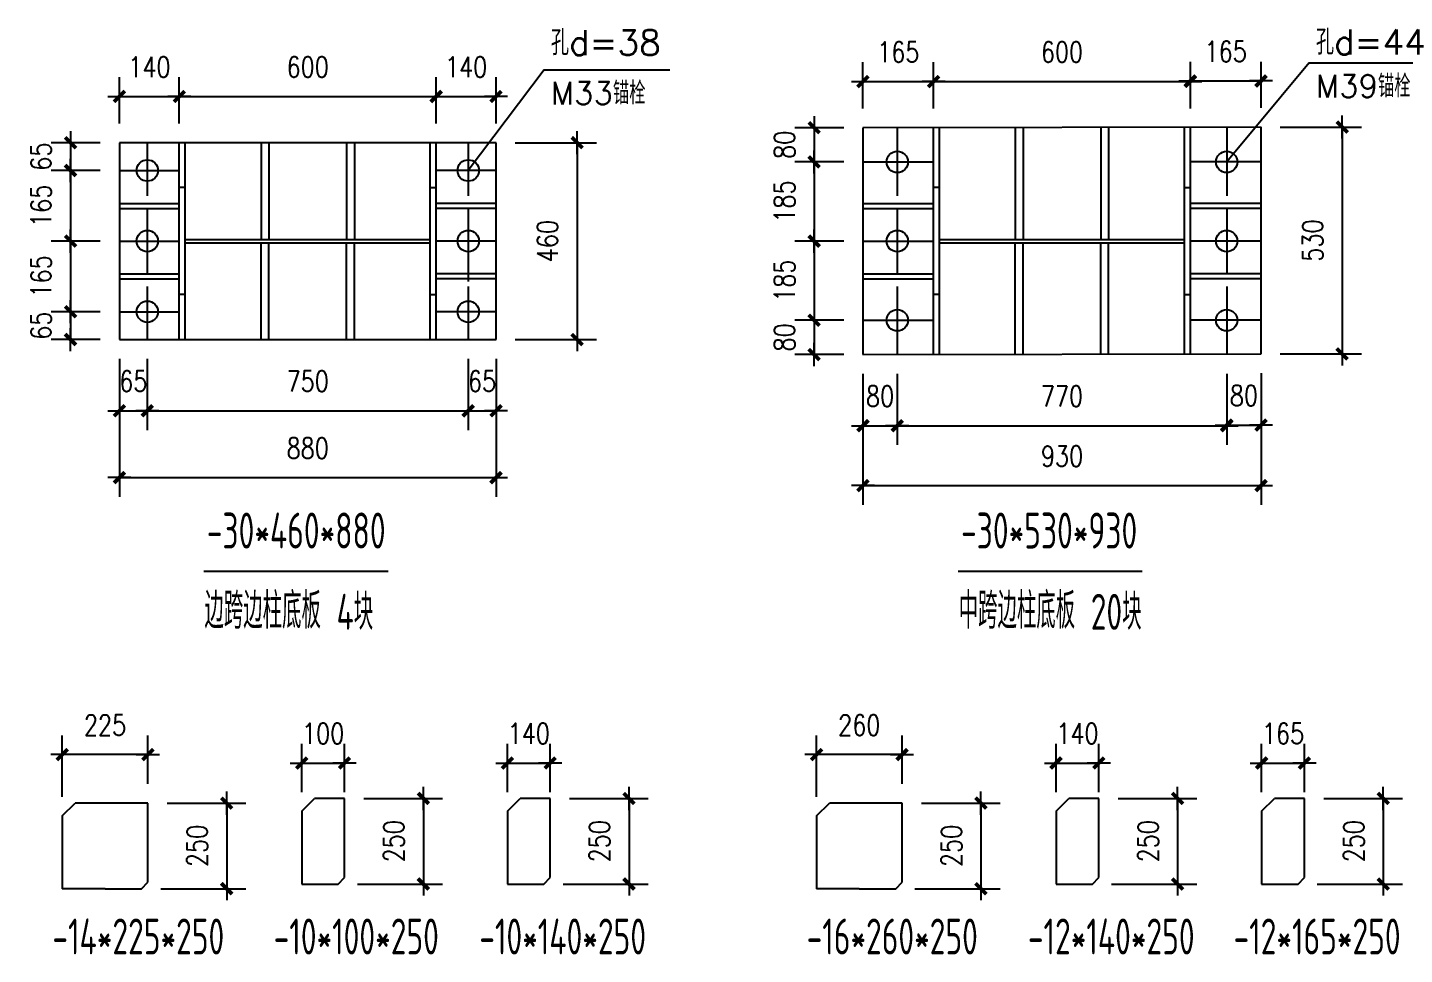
# Model space of a CAD drawing. Header units: millimetres. Extents: x 2451220 to 4527627, y -5186613 to -1639140.
# Drawn here: x 2458245 to 2464680, y -1685519 to -1681187 of the extents above; entities that cross this region are included whole.
import ezdxf

# ---------------------------------------------------------------- set-up
doc = ezdxf.new("R2010")
doc.units = ezdxf.units.MM
doc.header["$LTSCALE"] = 1000
doc.header["$PDMODE"] = 34
doc.linetypes.add('CENTER', pattern=[50.8, 31.75, -6.35, 6.35, -6.35])
doc.layers.add('轴线层', color=1, linetype='CENTER', lineweight=15)
doc.layers.add('钢架', color=7, linetype='Continuous', lineweight=25)
doc.styles.add('DIM_FONT', font='simplex.shx', dxfattribs={"width": 0.8, "bigfont": 'hztxt.shx'})
doc.styles.add('hz', font='gbenor.shx', dxfattribs={"width": 0.75, "height": 100, "bigfont": 'gbcbig.shx'})
doc.styles.get("Standard").update_dxf_attribs({"font": 'txt', "bigfont": 'gbcbig.shx'})
doc.dimstyles.new('WGH(2)', dxfattribs={"dimscale": 1.2, "dimtxt": 100, "dimasz": 0.5, "dimexe": 75, "dimexo": 75, "dimgap": 75, "dimtad": 1, "dimdec": 0, "dimlfac": 0.5, "dimzin": 0, "dimdsep": 46, "dimtxsty": 'DIM_FONT', "dimblk1": '_DIMX', "dimblk2": '_DIMX', "dimsah": 1, "dimcen": 0.09, "dimclrd": 3, "dimclre": 3, "dimclrt": 7, "dimadec": 0, "dimazin": 0, "dimtfac": 1, "dimtdec": 0, "dimtix": 1, "dimtmove": 2, "dimatfit": 3, "dimldrblk": '_DIMX', "dimfxl": 1, "dimtolj": 1, "dimtzin": 0, "dimarcsym": 0})

# ---------------------------------------------------------------- blocks, each defined once
blk = doc.blocks.new('_DIMX')
blk.add_line((-150, 0), (150, 0))
at = {"const_width": 50}
blk.add_lwpolyline([(-70, -70), (70, 70)], dxfattribs=at)
blk = doc.blocks.new('*D1688')
at = {"color": 3, "lineweight": -2}
for p, q in [((2458674, -1682735.3), (2458674, -1683068)), ((2458804, -1682735.3), (2458804, -1683068)), ((2458673.7, -1682978), (2458673.3, -1682978)), ((2458674, -1682978), (2458804, -1682978)), ((2458804.4, -1682978), (2458804.7, -1682978))]:
    blk.add_line(p, q, dxfattribs=at)
at = {"layer": 'Defpoints', "color": 0}
for p in [(2458674, -1682645.3), (2458804, -1682645.3), (2458804, -1682978)]:
    blk.add_point(p, dxfattribs=at)
at = {"color": 3, "lineweight": -2, "xscale": 0.36, "yscale": 0.36, "zscale": 0.36}
blk.add_blockref('_DIMX', (2458674, -1682978), dxfattribs=at)
at = {"color": 3, "lineweight": -2, "xscale": 0.36, "yscale": 0.36, "zscale": 0.36, "rotation": 180}
blk.add_blockref('_DIMX', (2458804, -1682978), dxfattribs=at)
at = {"color": 7, "insert": (2458739, -1682840), "char_height": 96, "attachment_point": 5, "style": 'DIM_FONT'}
blk.add_mtext('\\A1;65', dxfattribs=at)
blk = doc.blocks.new('*D1689')
at = {"color": 3, "lineweight": -2}
for p, q in [((2458804, -1682735.3), (2458804, -1683068)), ((2460304, -1682735.3), (2460304, -1683068)), ((2458804.4, -1682978), (2460303.7, -1682978))]:
    blk.add_line(p, q, dxfattribs=at)
at = {"layer": 'Defpoints', "color": 0}
for p in [(2458804, -1682645.3), (2460304, -1682645.3), (2460304, -1682978)]:
    blk.add_point(p, dxfattribs=at)
at = {"color": 3, "lineweight": -2, "xscale": 0.36, "yscale": 0.36, "zscale": 0.36, "rotation": 180}
blk.add_blockref('_DIMX', (2458804, -1682978), dxfattribs=at)
at = {"color": 3, "lineweight": -2, "xscale": 0.36, "yscale": 0.36, "zscale": 0.36}
blk.add_blockref('_DIMX', (2460304, -1682978), dxfattribs=at)
at = {"color": 7, "insert": (2459554, -1682840), "char_height": 96, "attachment_point": 5, "style": 'DIM_FONT'}
blk.add_mtext('\\A1;750', dxfattribs=at)
blk = doc.blocks.new('*D1690')
at = {"color": 3, "lineweight": -2}
for p, q in [((2460304, -1682735.3), (2460304, -1683068)), ((2460434, -1682735.3), (2460434, -1683068)), ((2460303.7, -1682978), (2460303.3, -1682978)), ((2460304, -1682978), (2460434, -1682978)), ((2460434.4, -1682978), (2460434.7, -1682978))]:
    blk.add_line(p, q, dxfattribs=at)
at = {"layer": 'Defpoints', "color": 0}
for p in [(2460304, -1682645.3), (2460434, -1682645.3), (2460434, -1682978)]:
    blk.add_point(p, dxfattribs=at)
at = {"color": 3, "lineweight": -2, "xscale": 0.36, "yscale": 0.36, "zscale": 0.36}
blk.add_blockref('_DIMX', (2460304, -1682978), dxfattribs=at)
at = {"color": 3, "lineweight": -2, "xscale": 0.36, "yscale": 0.36, "zscale": 0.36, "rotation": 180}
blk.add_blockref('_DIMX', (2460434, -1682978), dxfattribs=at)
at = {"color": 7, "insert": (2460369, -1682840), "char_height": 96, "attachment_point": 5, "style": 'DIM_FONT'}
blk.add_mtext('\\A1;65', dxfattribs=at)
blk = doc.blocks.new('*D1691')
at = {"color": 3, "lineweight": -2}
for p, q in [((2458584, -1681725.3), (2458355.6, -1681725.3)), ((2458445.6, -1681724.9), (2458445.6, -1681724.5)), ((2458445.6, -1681725.3), (2458445.6, -1681855.3)), ((2458584, -1681855.3), (2458355.6, -1681855.3)), ((2458445.6, -1681855.6), (2458445.6, -1681856))]:
    blk.add_line(p, q, dxfattribs=at)
at = {"layer": 'Defpoints', "color": 0}
for p in [(2458674, -1681725.3), (2458445.6, -1681855.3), (2458674, -1681855.3)]:
    blk.add_point(p, dxfattribs=at)
at = {"color": 3, "lineweight": -2, "xscale": 0.36, "yscale": 0.36, "zscale": 0.36}
for p, rotation in [((2458445.6, -1681725.3), 270), ((2458445.6, -1681855.3), 90)]:
    blk.add_blockref('_DIMX', p, dxfattribs=dict(at, rotation=rotation))
at = {"color": 7, "insert": (2458307.6, -1681790.3), "char_height": 96, "attachment_point": 5, "rotation": 90, "style": 'DIM_FONT'}
blk.add_mtext('\\A1;65', dxfattribs=at)
blk = doc.blocks.new('*D1692')
at = {"color": 3, "lineweight": -2}
for p, q in [((2458584, -1681855.3), (2458355.6, -1681855.3)), ((2458445.6, -1681854.9), (2458445.6, -1681854.5)), ((2458445.6, -1681855.3), (2458445.6, -1682185.3)), ((2458584, -1682185.3), (2458355.6, -1682185.3)), ((2458445.6, -1682185.6), (2458445.6, -1682186))]:
    blk.add_line(p, q, dxfattribs=at)
at = {"layer": 'Defpoints', "color": 0}
for p in [(2458674, -1681855.3), (2458445.6, -1682185.3), (2458674, -1682185.3)]:
    blk.add_point(p, dxfattribs=at)
at = {"color": 3, "lineweight": -2, "xscale": 0.36, "yscale": 0.36, "zscale": 0.36}
for p, rotation in [((2458445.6, -1681855.3), 270), ((2458445.6, -1682185.3), 90)]:
    blk.add_blockref('_DIMX', p, dxfattribs=dict(at, rotation=rotation))
at = {"color": 7, "insert": (2458307.6, -1682020.3), "char_height": 96, "attachment_point": 5, "rotation": 90, "style": 'DIM_FONT'}
blk.add_mtext('\\A1;165', dxfattribs=at)
blk = doc.blocks.new('*D1693')
at = {"color": 3, "lineweight": -2}
for p, q in [((2458584, -1682185.3), (2458355.6, -1682185.3)), ((2458445.6, -1682184.9), (2458445.6, -1682184.5)), ((2458445.6, -1682185.3), (2458445.6, -1682515.3)), ((2458584, -1682515.3), (2458355.6, -1682515.3)), ((2458445.6, -1682515.6), (2458445.6, -1682516))]:
    blk.add_line(p, q, dxfattribs=at)
at = {"layer": 'Defpoints', "color": 0}
for p in [(2458674, -1682185.3), (2458445.6, -1682515.3), (2458674, -1682515.3)]:
    blk.add_point(p, dxfattribs=at)
at = {"color": 3, "lineweight": -2, "xscale": 0.36, "yscale": 0.36, "zscale": 0.36}
for p, rotation in [((2458445.6, -1682185.3), 270), ((2458445.6, -1682515.3), 90)]:
    blk.add_blockref('_DIMX', p, dxfattribs=dict(at, rotation=rotation))
at = {"color": 7, "insert": (2458307.6, -1682350.3), "char_height": 96, "attachment_point": 5, "rotation": 90, "style": 'DIM_FONT'}
blk.add_mtext('\\A1;165', dxfattribs=at)
blk = doc.blocks.new('*D1694')
at = {"color": 3, "lineweight": -2}
for p, q in [((2458584, -1682515.3), (2458355.6, -1682515.3)), ((2458445.6, -1682514.9), (2458445.6, -1682514.5)), ((2458445.6, -1682515.3), (2458445.6, -1682645.3)), ((2458584, -1682645.3), (2458355.6, -1682645.3)), ((2458445.6, -1682645.6), (2458445.6, -1682646))]:
    blk.add_line(p, q, dxfattribs=at)
at = {"layer": 'Defpoints', "color": 0}
for p in [(2458674, -1682515.3), (2458445.6, -1682645.3), (2458674, -1682645.3)]:
    blk.add_point(p, dxfattribs=at)
at = {"color": 3, "lineweight": -2, "xscale": 0.36, "yscale": 0.36, "zscale": 0.36}
for p, rotation in [((2458445.6, -1682515.3), 270), ((2458445.6, -1682645.3), 90)]:
    blk.add_blockref('_DIMX', p, dxfattribs=dict(at, rotation=rotation))
at = {"color": 7, "insert": (2458307.6, -1682580.3), "char_height": 96, "attachment_point": 5, "rotation": 90, "style": 'DIM_FONT'}
blk.add_mtext('\\A1;65', dxfattribs=at)
blk = doc.blocks.new('*D1695')
at = {"color": 3, "lineweight": -2}
for p, q in [((2458674, -1681635.3), (2458674, -1681419.6)), ((2458954, -1681635.3), (2458954, -1681419.6)), ((2458673.7, -1681509.6), (2458673.3, -1681509.6)), ((2458674, -1681509.6), (2458954, -1681509.6)), ((2458954.4, -1681509.6), (2458954.7, -1681509.6))]:
    blk.add_line(p, q, dxfattribs=at)
at = {"layer": 'Defpoints', "color": 0}
for p in [(2458954, -1681509.6), (2458674, -1681725.3), (2458954, -1681725.3)]:
    blk.add_point(p, dxfattribs=at)
at = {"color": 3, "lineweight": -2, "xscale": 0.36, "yscale": 0.36, "zscale": 0.36}
blk.add_blockref('_DIMX', (2458674, -1681509.6), dxfattribs=at)
at = {"color": 3, "lineweight": -2, "xscale": 0.36, "yscale": 0.36, "zscale": 0.36, "rotation": 180}
blk.add_blockref('_DIMX', (2458954, -1681509.6), dxfattribs=at)
at = {"color": 7, "insert": (2458814, -1681371.6), "char_height": 96, "attachment_point": 5, "style": 'DIM_FONT'}
blk.add_mtext('\\A1;140', dxfattribs=at)
blk = doc.blocks.new('*D1696')
at = {"color": 3, "lineweight": -2}
for p, q in [((2458954, -1681635.3), (2458954, -1681419.6)), ((2460154, -1681635.3), (2460154, -1681419.6)), ((2458954.4, -1681509.6), (2460153.7, -1681509.6))]:
    blk.add_line(p, q, dxfattribs=at)
at = {"layer": 'Defpoints', "color": 0}
for p in [(2460154, -1681509.6), (2458954, -1681725.3), (2460154, -1681725.3)]:
    blk.add_point(p, dxfattribs=at)
at = {"color": 3, "lineweight": -2, "xscale": 0.36, "yscale": 0.36, "zscale": 0.36, "rotation": 180}
blk.add_blockref('_DIMX', (2458954, -1681509.6), dxfattribs=at)
at = {"color": 3, "lineweight": -2, "xscale": 0.36, "yscale": 0.36, "zscale": 0.36}
blk.add_blockref('_DIMX', (2460154, -1681509.6), dxfattribs=at)
at = {"color": 7, "insert": (2459554, -1681371.6), "char_height": 96, "attachment_point": 5, "style": 'DIM_FONT'}
blk.add_mtext('\\A1;600', dxfattribs=at)
blk = doc.blocks.new('*D1697')
at = {"color": 3, "lineweight": -2}
for p, q in [((2460154, -1681635.3), (2460154, -1681419.6)), ((2460434, -1681635.3), (2460434, -1681419.6)), ((2460153.7, -1681509.6), (2460153.3, -1681509.6)), ((2460154, -1681509.6), (2460434, -1681509.6)), ((2460434.4, -1681509.6), (2460434.7, -1681509.6))]:
    blk.add_line(p, q, dxfattribs=at)
at = {"layer": 'Defpoints', "color": 0}
for p in [(2460434, -1681509.6), (2460154, -1681725.3), (2460434, -1681725.3)]:
    blk.add_point(p, dxfattribs=at)
at = {"color": 3, "lineweight": -2, "xscale": 0.36, "yscale": 0.36, "zscale": 0.36}
blk.add_blockref('_DIMX', (2460154, -1681509.6), dxfattribs=at)
at = {"color": 3, "lineweight": -2, "xscale": 0.36, "yscale": 0.36, "zscale": 0.36, "rotation": 180}
blk.add_blockref('_DIMX', (2460434, -1681509.6), dxfattribs=at)
at = {"color": 7, "insert": (2460294, -1681371.6), "char_height": 96, "attachment_point": 5, "style": 'DIM_FONT'}
blk.add_mtext('\\A1;140', dxfattribs=at)
blk = doc.blocks.new('*D1698')
at = {"color": 3, "lineweight": -2}
for p, q in [((2460524, -1681725.3), (2460903, -1681725.3)), ((2460813, -1681725.6), (2460813, -1682644.9)), ((2460524, -1682645.3), (2460903, -1682645.3))]:
    blk.add_line(p, q, dxfattribs=at)
at = {"layer": 'Defpoints', "color": 0}
for p in [(2460434, -1681725.3), (2460434, -1682645.3), (2460813, -1682645.3)]:
    blk.add_point(p, dxfattribs=at)
at = {"color": 3, "lineweight": -2, "xscale": 0.36, "yscale": 0.36, "zscale": 0.36}
for p, rotation in [((2460813, -1681725.3), 90), ((2460813, -1682645.3), 270)]:
    blk.add_blockref('_DIMX', p, dxfattribs=dict(at, rotation=rotation))
at = {"color": 7, "insert": (2460675, -1682185.3), "char_height": 96, "attachment_point": 5, "rotation": 90, "style": 'DIM_FONT'}
blk.add_mtext('\\A1;460', dxfattribs=at)
blk = doc.blocks.new('*D1699')
at = {"color": 3, "lineweight": -2}
for p, q in [((2458674, -1682735.3), (2458674, -1683380.4)), ((2460434, -1682735.3), (2460434, -1683380.4)), ((2458674.4, -1683290.4), (2460433.7, -1683290.4))]:
    blk.add_line(p, q, dxfattribs=at)
at = {"layer": 'Defpoints', "color": 0}
for p in [(2458674, -1682645.3), (2460434, -1682645.3), (2460434, -1683290.4)]:
    blk.add_point(p, dxfattribs=at)
at = {"color": 3, "lineweight": -2, "xscale": 0.36, "yscale": 0.36, "zscale": 0.36, "rotation": 180}
blk.add_blockref('_DIMX', (2458674, -1683290.4), dxfattribs=at)
at = {"color": 3, "lineweight": -2, "xscale": 0.36, "yscale": 0.36, "zscale": 0.36}
blk.add_blockref('_DIMX', (2460434, -1683290.4), dxfattribs=at)
at = {"color": 7, "insert": (2459554, -1683152.4), "char_height": 96, "attachment_point": 5, "style": 'DIM_FONT'}
blk.add_mtext('\\A1;880', dxfattribs=at)
blk = doc.blocks.new('*D1700')
at = {"color": 3, "lineweight": -2}
for p, q in [((2458896.8, -1684811.5), (2459265.3, -1684811.5)), ((2459175.3, -1684811.9), (2459175.3, -1685211.2)), ((2458866.8, -1685211.5), (2459265.3, -1685211.5))]:
    blk.add_line(p, q, dxfattribs=at)
at = {"layer": 'Defpoints', "color": 0}
for p in [(2458806.8, -1684811.5), (2458776.8, -1685211.5), (2459175.3, -1685211.5)]:
    blk.add_point(p, dxfattribs=at)
at = {"color": 3, "lineweight": -2, "xscale": 0.36, "yscale": 0.36, "zscale": 0.36}
for p, rotation in [((2459175.3, -1684811.5), 90), ((2459175.3, -1685211.5), 270)]:
    blk.add_blockref('_DIMX', p, dxfattribs=dict(at, rotation=rotation))
at = {"color": 7, "insert": (2459037.3, -1685011.5), "char_height": 96, "attachment_point": 5, "rotation": 90, "style": 'DIM_FONT'}
blk.add_mtext('\\A1;250', dxfattribs=at)
blk = doc.blocks.new('*D1701')
at = {"color": 3, "lineweight": -2}
for p, q in [((2459816.1, -1684789.6), (2460184.6, -1684789.6)), ((2460094.6, -1684789.9), (2460094.6, -1685189.2)), ((2459786.1, -1685189.6), (2460184.6, -1685189.6))]:
    blk.add_line(p, q, dxfattribs=at)
at = {"layer": 'Defpoints', "color": 0}
for p in [(2459726.1, -1684789.6), (2459696.1, -1685189.6), (2460094.6, -1685189.6)]:
    blk.add_point(p, dxfattribs=at)
at = {"color": 3, "lineweight": -2, "xscale": 0.36, "yscale": 0.36, "zscale": 0.36}
for p, rotation in [((2460094.6, -1684789.6), 90), ((2460094.6, -1685189.6), 270)]:
    blk.add_blockref('_DIMX', p, dxfattribs=dict(at, rotation=rotation))
at = {"color": 7, "insert": (2459956.6, -1684989.6), "char_height": 96, "attachment_point": 5, "rotation": 90, "style": 'DIM_FONT'}
blk.add_mtext('\\A1;250', dxfattribs=at)
blk = doc.blocks.new('*D1702')
at = {"color": 3, "lineweight": -2}
for p, q in [((2459526.1, -1684759.6), (2459526.1, -1684534)), ((2459726.1, -1684759.6), (2459726.1, -1684534)), ((2459525.8, -1684624), (2459525.4, -1684624)), ((2459526.1, -1684624), (2459726.1, -1684624)), ((2459726.5, -1684624), (2459726.8, -1684624))]:
    blk.add_line(p, q, dxfattribs=at)
at = {"layer": 'Defpoints', "color": 0}
for p in [(2459726.1, -1684624), (2459526.1, -1684849.6), (2459726.1, -1684849.6)]:
    blk.add_point(p, dxfattribs=at)
at = {"color": 3, "lineweight": -2, "xscale": 0.36, "yscale": 0.36, "zscale": 0.36}
blk.add_blockref('_DIMX', (2459526.1, -1684624), dxfattribs=at)
at = {"color": 3, "lineweight": -2, "xscale": 0.36, "yscale": 0.36, "zscale": 0.36, "rotation": 180}
blk.add_blockref('_DIMX', (2459726.1, -1684624), dxfattribs=at)
at = {"color": 7, "insert": (2459626.1, -1684486), "char_height": 96, "attachment_point": 5, "style": 'DIM_FONT'}
blk.add_mtext('\\A1;100', dxfattribs=at)
blk = doc.blocks.new('*D1703')
at = {"color": 3, "lineweight": -2}
for p, q in [((2458406.8, -1684781.5), (2458406.8, -1684494.7)), ((2458806.8, -1684721.5), (2458806.8, -1684494.7)), ((2458806.5, -1684584.7), (2458407.2, -1684584.7))]:
    blk.add_line(p, q, dxfattribs=at)
at = {"layer": 'Defpoints', "color": 0}
for p in [(2458406.8, -1684584.7), (2458806.8, -1684811.5), (2458406.8, -1684871.5)]:
    blk.add_point(p, dxfattribs=at)
at = {"color": 3, "lineweight": -2, "xscale": 0.36, "yscale": 0.36, "zscale": 0.36, "rotation": 180}
blk.add_blockref('_DIMX', (2458406.8, -1684584.7), dxfattribs=at)
at = {"color": 3, "lineweight": -2, "xscale": 0.36, "yscale": 0.36, "zscale": 0.36}
blk.add_blockref('_DIMX', (2458806.8, -1684584.7), dxfattribs=at)
at = {"color": 7, "insert": (2458606.8, -1684446.7), "char_height": 96, "attachment_point": 5, "style": 'DIM_FONT'}
blk.add_mtext('\\A1;225', dxfattribs=at)
blk = doc.blocks.new('*D1704')
at = {"color": 3, "lineweight": -2}
for p, q in [((2460777.2, -1684789.6), (2461145.7, -1684789.6)), ((2461055.7, -1684789.9), (2461055.7, -1685189.2)), ((2460747.2, -1685189.6), (2461145.7, -1685189.6))]:
    blk.add_line(p, q, dxfattribs=at)
at = {"layer": 'Defpoints', "color": 0}
for p in [(2460687.2, -1684789.6), (2460657.2, -1685189.6), (2461055.7, -1685189.6)]:
    blk.add_point(p, dxfattribs=at)
at = {"color": 3, "lineweight": -2, "xscale": 0.36, "yscale": 0.36, "zscale": 0.36}
for p, rotation in [((2461055.7, -1684789.6), 90), ((2461055.7, -1685189.6), 270)]:
    blk.add_blockref('_DIMX', p, dxfattribs=dict(at, rotation=rotation))
at = {"color": 7, "insert": (2460917.7, -1684989.6), "char_height": 96, "attachment_point": 5, "rotation": 90, "style": 'DIM_FONT'}
blk.add_mtext('\\A1;250', dxfattribs=at)
blk = doc.blocks.new('*D1705')
at = {"color": 3, "lineweight": -2}
for p, q in [((2460487.2, -1684759.6), (2460487.2, -1684534)), ((2460687.2, -1684759.6), (2460687.2, -1684534)), ((2460486.8, -1684624), (2460486.5, -1684624)), ((2460487.2, -1684624), (2460687.2, -1684624)), ((2460687.6, -1684624), (2460687.9, -1684624))]:
    blk.add_line(p, q, dxfattribs=at)
at = {"layer": 'Defpoints', "color": 0}
for p in [(2460687.2, -1684624), (2460487.2, -1684849.6), (2460687.2, -1684849.6)]:
    blk.add_point(p, dxfattribs=at)
at = {"color": 3, "lineweight": -2, "xscale": 0.36, "yscale": 0.36, "zscale": 0.36}
blk.add_blockref('_DIMX', (2460487.2, -1684624), dxfattribs=at)
at = {"color": 3, "lineweight": -2, "xscale": 0.36, "yscale": 0.36, "zscale": 0.36, "rotation": 180}
blk.add_blockref('_DIMX', (2460687.2, -1684624), dxfattribs=at)
at = {"color": 7, "insert": (2460587.2, -1684486), "char_height": 96, "attachment_point": 5, "style": 'DIM_FONT'}
blk.add_mtext('\\A1;140', dxfattribs=at)
blk = doc.blocks.new('*D1706')
at = {"color": 3, "lineweight": -2}
for p, q in [((2462149, -1682805.3), (2462149, -1683138)), ((2462309, -1682805.3), (2462309, -1683138)), ((2462148.6, -1683048), (2462148.3, -1683048)), ((2462149, -1683048), (2462309, -1683048)), ((2462309.3, -1683048), (2462309.7, -1683048))]:
    blk.add_line(p, q, dxfattribs=at)
at = {"layer": 'Defpoints', "color": 0}
for p in [(2462149, -1682715.3), (2462309, -1682715.3), (2462309, -1683048)]:
    blk.add_point(p, dxfattribs=at)
at = {"color": 3, "lineweight": -2, "xscale": 0.36, "yscale": 0.36, "zscale": 0.36}
blk.add_blockref('_DIMX', (2462149, -1683048), dxfattribs=at)
at = {"color": 3, "lineweight": -2, "xscale": 0.36, "yscale": 0.36, "zscale": 0.36, "rotation": 180}
blk.add_blockref('_DIMX', (2462309, -1683048), dxfattribs=at)
at = {"color": 7, "insert": (2462229, -1682910), "char_height": 96, "attachment_point": 5, "style": 'DIM_FONT'}
blk.add_mtext('\\A1;80', dxfattribs=at)
blk = doc.blocks.new('*D368')
at = {"color": 3, "lineweight": -2}
for p, q in [((2462309, -1682805.3), (2462309, -1683138)), ((2463849, -1682805.3), (2463849, -1683138)), ((2462309.3, -1683048), (2463848.6, -1683048))]:
    blk.add_line(p, q, dxfattribs=at)
at = {"layer": 'Defpoints', "color": 0}
for p in [(2462309, -1682715.3), (2463849, -1682715.3), (2463849, -1683048)]:
    blk.add_point(p, dxfattribs=at)
at = {"color": 3, "lineweight": -2, "xscale": 0.36, "yscale": 0.36, "zscale": 0.36, "rotation": 180}
blk.add_blockref('_DIMX', (2462309, -1683048), dxfattribs=at)
at = {"color": 3, "lineweight": -2, "xscale": 0.36, "yscale": 0.36, "zscale": 0.36}
blk.add_blockref('_DIMX', (2463849, -1683048), dxfattribs=at)
at = {"color": 7, "insert": (2463079, -1682910), "char_height": 96, "attachment_point": 5, "style": 'DIM_FONT'}
blk.add_mtext('\\A1;770', dxfattribs=at)
blk = doc.blocks.new('*D1707')
at = {"color": 3, "lineweight": -2}
for p, q in [((2463849, -1682805.3), (2463849, -1683135.3)), ((2464009.4, -1682802.5), (2464009.4, -1683135.3)), ((2463848.6, -1683045.3), (2463848.3, -1683045.3)), ((2463849, -1683045.3), (2464009.4, -1683045.3)), ((2464009.7, -1683045.3), (2464010.1, -1683045.3))]:
    blk.add_line(p, q, dxfattribs=at)
at = {"layer": 'Defpoints', "color": 0}
for p in [(2463849, -1682715.3), (2464009.4, -1682712.5), (2464009.4, -1683045.3)]:
    blk.add_point(p, dxfattribs=at)
at = {"color": 3, "lineweight": -2, "xscale": 0.36, "yscale": 0.36, "zscale": 0.36}
blk.add_blockref('_DIMX', (2463849, -1683045.3), dxfattribs=at)
at = {"color": 3, "lineweight": -2, "xscale": 0.36, "yscale": 0.36, "zscale": 0.36, "rotation": 180}
blk.add_blockref('_DIMX', (2464009.4, -1683045.3), dxfattribs=at)
at = {"color": 7, "insert": (2463929.2, -1682907.3), "char_height": 96, "attachment_point": 5, "style": 'DIM_FONT'}
blk.add_mtext('\\A1;80', dxfattribs=at)
blk = doc.blocks.new('*D1708')
at = {"color": 3, "lineweight": -2}
for p, q in [((2462059, -1681655.3), (2461830.6, -1681655.3)), ((2461920.6, -1681654.9), (2461920.6, -1681654.5)), ((2461920.6, -1681655.3), (2461920.6, -1681815.3)), ((2462059, -1681815.3), (2461830.6, -1681815.3)), ((2461920.6, -1681815.6), (2461920.6, -1681816))]:
    blk.add_line(p, q, dxfattribs=at)
at = {"layer": 'Defpoints', "color": 0}
for p in [(2462149, -1681655.3), (2461920.6, -1681815.3), (2462149, -1681815.3)]:
    blk.add_point(p, dxfattribs=at)
at = {"color": 3, "lineweight": -2, "xscale": 0.36, "yscale": 0.36, "zscale": 0.36}
for p, rotation in [((2461920.6, -1681655.3), 270), ((2461920.6, -1681815.3), 90)]:
    blk.add_blockref('_DIMX', p, dxfattribs=dict(at, rotation=rotation))
at = {"color": 7, "insert": (2461782.6, -1681735.3), "char_height": 96, "attachment_point": 5, "rotation": 90, "style": 'DIM_FONT'}
blk.add_mtext('\\A1;80', dxfattribs=at)
blk = doc.blocks.new('*D1709')
at = {"color": 3, "lineweight": -2}
for p, q in [((2462059, -1681815.3), (2461830.6, -1681815.3)), ((2461920.6, -1681815.6), (2461920.6, -1682184.9)), ((2462059, -1682185.3), (2461830.6, -1682185.3))]:
    blk.add_line(p, q, dxfattribs=at)
at = {"layer": 'Defpoints', "color": 0}
for p in [(2462149, -1681815.3), (2461920.6, -1682185.3), (2462149, -1682185.3)]:
    blk.add_point(p, dxfattribs=at)
at = {"color": 3, "lineweight": -2, "xscale": 0.36, "yscale": 0.36, "zscale": 0.36}
for p, rotation in [((2461920.6, -1681815.3), 90), ((2461920.6, -1682185.3), 270)]:
    blk.add_blockref('_DIMX', p, dxfattribs=dict(at, rotation=rotation))
at = {"color": 7, "insert": (2461782.6, -1682000.3), "char_height": 96, "attachment_point": 5, "rotation": 90, "style": 'DIM_FONT'}
blk.add_mtext('\\A1;185', dxfattribs=at)
blk = doc.blocks.new('*D1710')
at = {"color": 3, "lineweight": -2}
for p, q in [((2462059, -1682185.3), (2461830.6, -1682185.3)), ((2461920.6, -1682185.6), (2461920.6, -1682554.9)), ((2462059, -1682555.3), (2461830.6, -1682555.3))]:
    blk.add_line(p, q, dxfattribs=at)
at = {"layer": 'Defpoints', "color": 0}
for p in [(2462149, -1682185.3), (2461920.6, -1682555.3), (2462149, -1682555.3)]:
    blk.add_point(p, dxfattribs=at)
at = {"color": 3, "lineweight": -2, "xscale": 0.36, "yscale": 0.36, "zscale": 0.36}
for p, rotation in [((2461920.6, -1682185.3), 90), ((2461920.6, -1682555.3), 270)]:
    blk.add_blockref('_DIMX', p, dxfattribs=dict(at, rotation=rotation))
at = {"color": 7, "insert": (2461782.6, -1682370.3), "char_height": 96, "attachment_point": 5, "rotation": 90, "style": 'DIM_FONT'}
blk.add_mtext('\\A1;185', dxfattribs=at)
blk = doc.blocks.new('*D1711')
at = {"color": 3, "lineweight": -2}
for p, q in [((2462059, -1682555.3), (2461830.6, -1682555.3)), ((2461920.6, -1682554.9), (2461920.6, -1682554.5)), ((2461920.6, -1682555.3), (2461920.6, -1682715.3)), ((2462059, -1682715.3), (2461830.6, -1682715.3)), ((2461920.6, -1682715.6), (2461920.6, -1682716))]:
    blk.add_line(p, q, dxfattribs=at)
at = {"layer": 'Defpoints', "color": 0}
for p in [(2462149, -1682555.3), (2461920.6, -1682715.3), (2462149, -1682715.3)]:
    blk.add_point(p, dxfattribs=at)
at = {"color": 3, "lineweight": -2, "xscale": 0.36, "yscale": 0.36, "zscale": 0.36}
for p, rotation in [((2461920.6, -1682555.3), 270), ((2461920.6, -1682715.3), 90)]:
    blk.add_blockref('_DIMX', p, dxfattribs=dict(at, rotation=rotation))
at = {"color": 7, "insert": (2461782.6, -1682635.3), "char_height": 96, "attachment_point": 5, "rotation": 90, "style": 'DIM_FONT'}
blk.add_mtext('\\A1;80', dxfattribs=at)
blk = doc.blocks.new('*D1712')
at = {"color": 3, "lineweight": -2}
for p, q in [((2462149, -1681565.3), (2462149, -1681349.6)), ((2462479, -1681565.3), (2462479, -1681349.6)), ((2462148.6, -1681439.6), (2462148.3, -1681439.6)), ((2462149, -1681439.6), (2462479, -1681439.6)), ((2462479.3, -1681439.6), (2462479.7, -1681439.6))]:
    blk.add_line(p, q, dxfattribs=at)
at = {"layer": 'Defpoints', "color": 0}
for p in [(2462479, -1681439.6), (2462149, -1681655.3), (2462479, -1681655.3)]:
    blk.add_point(p, dxfattribs=at)
at = {"color": 3, "lineweight": -2, "xscale": 0.36, "yscale": 0.36, "zscale": 0.36}
blk.add_blockref('_DIMX', (2462149, -1681439.6), dxfattribs=at)
at = {"color": 3, "lineweight": -2, "xscale": 0.36, "yscale": 0.36, "zscale": 0.36, "rotation": 180}
blk.add_blockref('_DIMX', (2462479, -1681439.6), dxfattribs=at)
at = {"color": 7, "insert": (2462314, -1681301.6), "char_height": 96, "attachment_point": 5, "style": 'DIM_FONT'}
blk.add_mtext('\\A1;165', dxfattribs=at)
blk = doc.blocks.new('*D1713')
at = {"color": 3, "lineweight": -2}
for p, q in [((2462479, -1681565.3), (2462479, -1681349.6)), ((2463679, -1681565.3), (2463679, -1681349.6)), ((2462479.3, -1681439.6), (2463678.6, -1681439.6))]:
    blk.add_line(p, q, dxfattribs=at)
at = {"layer": 'Defpoints', "color": 0}
for p in [(2463679, -1681439.6), (2462479, -1681655.3), (2463679, -1681655.3)]:
    blk.add_point(p, dxfattribs=at)
at = {"color": 3, "lineweight": -2, "xscale": 0.36, "yscale": 0.36, "zscale": 0.36, "rotation": 180}
blk.add_blockref('_DIMX', (2462479, -1681439.6), dxfattribs=at)
at = {"color": 3, "lineweight": -2, "xscale": 0.36, "yscale": 0.36, "zscale": 0.36}
blk.add_blockref('_DIMX', (2463679, -1681439.6), dxfattribs=at)
at = {"color": 7, "insert": (2463079, -1681301.6), "char_height": 96, "attachment_point": 5, "style": 'DIM_FONT'}
blk.add_mtext('\\A1;600', dxfattribs=at)
blk = doc.blocks.new('*D1714')
at = {"color": 3, "lineweight": -2}
for p, q in [((2463679, -1681565.3), (2463679, -1681346.9)), ((2464009.4, -1681562.5), (2464009.4, -1681346.9)), ((2463678.6, -1681436.9), (2463678.3, -1681436.9)), ((2463679, -1681436.9), (2464009.4, -1681436.9)), ((2464009.7, -1681436.9), (2464010.1, -1681436.9))]:
    blk.add_line(p, q, dxfattribs=at)
at = {"layer": 'Defpoints', "color": 0}
for p in [(2464009.4, -1681436.9), (2463679, -1681655.3), (2464009.4, -1681652.5)]:
    blk.add_point(p, dxfattribs=at)
at = {"color": 3, "lineweight": -2, "xscale": 0.36, "yscale": 0.36, "zscale": 0.36}
blk.add_blockref('_DIMX', (2463679, -1681436.9), dxfattribs=at)
at = {"color": 3, "lineweight": -2, "xscale": 0.36, "yscale": 0.36, "zscale": 0.36, "rotation": 180}
blk.add_blockref('_DIMX', (2464009.4, -1681436.9), dxfattribs=at)
at = {"color": 7, "insert": (2463844.2, -1681298.9), "char_height": 96, "attachment_point": 5, "style": 'DIM_FONT'}
blk.add_mtext('\\A1;165', dxfattribs=at)
blk = doc.blocks.new('*D1715')
at = {"color": 3, "lineweight": -2}
for p, q in [((2464099.4, -1681652.5), (2464478.4, -1681652.5)), ((2464388.4, -1681652.9), (2464388.4, -1682712.2)), ((2464099.4, -1682712.5), (2464478.4, -1682712.5))]:
    blk.add_line(p, q, dxfattribs=at)
at = {"layer": 'Defpoints', "color": 0}
for p in [(2464009.4, -1681652.5), (2464009.4, -1682712.5), (2464388.4, -1682712.5)]:
    blk.add_point(p, dxfattribs=at)
at = {"color": 3, "lineweight": -2, "xscale": 0.36, "yscale": 0.36, "zscale": 0.36}
for p, rotation in [((2464388.4, -1681652.5), 90), ((2464388.4, -1682712.5), 270)]:
    blk.add_blockref('_DIMX', p, dxfattribs=dict(at, rotation=rotation))
at = {"color": 7, "insert": (2464250.4, -1682182.5), "char_height": 96, "attachment_point": 5, "rotation": 90, "style": 'DIM_FONT'}
blk.add_mtext('\\A1;530', dxfattribs=at)
blk = doc.blocks.new('*D1716')
at = {"color": 3, "lineweight": -2}
for p, q in [((2462149, -1682805.3), (2462149, -1683417.7)), ((2464009.4, -1682802.5), (2464009.4, -1683417.7)), ((2462149.3, -1683327.7), (2464009, -1683327.7))]:
    blk.add_line(p, q, dxfattribs=at)
at = {"layer": 'Defpoints', "color": 0}
for p in [(2462149, -1682715.3), (2464009.4, -1682712.5), (2464009.4, -1683327.7)]:
    blk.add_point(p, dxfattribs=at)
at = {"color": 3, "lineweight": -2, "xscale": 0.36, "yscale": 0.36, "zscale": 0.36, "rotation": 180}
blk.add_blockref('_DIMX', (2462149, -1683327.7), dxfattribs=at)
at = {"color": 3, "lineweight": -2, "xscale": 0.36, "yscale": 0.36, "zscale": 0.36}
blk.add_blockref('_DIMX', (2464009.4, -1683327.7), dxfattribs=at)
at = {"color": 7, "insert": (2463079.2, -1683189.7), "char_height": 96, "attachment_point": 5, "style": 'DIM_FONT'}
blk.add_mtext('\\A1;930', dxfattribs=at)
blk = doc.blocks.new('*D1717')
at = {"color": 3, "lineweight": -2}
for p, q in [((2462421.8, -1684811.5), (2462790.3, -1684811.5)), ((2462700.3, -1684811.9), (2462700.3, -1685211.2)), ((2462391.8, -1685211.5), (2462790.3, -1685211.5))]:
    blk.add_line(p, q, dxfattribs=at)
at = {"layer": 'Defpoints', "color": 0}
for p in [(2462331.8, -1684811.5), (2462301.8, -1685211.5), (2462700.3, -1685211.5)]:
    blk.add_point(p, dxfattribs=at)
at = {"color": 3, "lineweight": -2, "xscale": 0.36, "yscale": 0.36, "zscale": 0.36}
for p, rotation in [((2462700.3, -1684811.5), 90), ((2462700.3, -1685211.5), 270)]:
    blk.add_blockref('_DIMX', p, dxfattribs=dict(at, rotation=rotation))
at = {"color": 7, "insert": (2462562.3, -1685011.5), "char_height": 96, "attachment_point": 5, "rotation": 90, "style": 'DIM_FONT'}
blk.add_mtext('\\A1;250', dxfattribs=at)
blk = doc.blocks.new('*D1718')
at = {"color": 3, "lineweight": -2}
for p, q in [((2463341.1, -1684789.6), (2463709.6, -1684789.6)), ((2463619.6, -1684789.9), (2463619.6, -1685189.2)), ((2463311.1, -1685189.6), (2463709.6, -1685189.6))]:
    blk.add_line(p, q, dxfattribs=at)
at = {"layer": 'Defpoints', "color": 0}
for p in [(2463251.1, -1684789.6), (2463221.1, -1685189.6), (2463619.6, -1685189.6)]:
    blk.add_point(p, dxfattribs=at)
at = {"color": 3, "lineweight": -2, "xscale": 0.36, "yscale": 0.36, "zscale": 0.36}
for p, rotation in [((2463619.6, -1684789.6), 90), ((2463619.6, -1685189.6), 270)]:
    blk.add_blockref('_DIMX', p, dxfattribs=dict(at, rotation=rotation))
at = {"color": 7, "insert": (2463481.6, -1684989.6), "char_height": 96, "attachment_point": 5, "rotation": 90, "style": 'DIM_FONT'}
blk.add_mtext('\\A1;250', dxfattribs=at)
blk = doc.blocks.new('*D1719')
at = {"color": 3, "lineweight": -2}
for p, q in [((2463051.1, -1684759.6), (2463051.1, -1684534)), ((2463251.1, -1684759.6), (2463251.1, -1684534)), ((2463050.7, -1684624), (2463050.4, -1684624)), ((2463051.1, -1684624), (2463251.1, -1684624)), ((2463251.5, -1684624), (2463251.8, -1684624))]:
    blk.add_line(p, q, dxfattribs=at)
at = {"layer": 'Defpoints', "color": 0}
for p in [(2463251.1, -1684624), (2463051.1, -1684849.6), (2463251.1, -1684849.6)]:
    blk.add_point(p, dxfattribs=at)
at = {"color": 3, "lineweight": -2, "xscale": 0.36, "yscale": 0.36, "zscale": 0.36}
blk.add_blockref('_DIMX', (2463051.1, -1684624), dxfattribs=at)
at = {"color": 3, "lineweight": -2, "xscale": 0.36, "yscale": 0.36, "zscale": 0.36, "rotation": 180}
blk.add_blockref('_DIMX', (2463251.1, -1684624), dxfattribs=at)
at = {"color": 7, "insert": (2463151.1, -1684486), "char_height": 96, "attachment_point": 5, "style": 'DIM_FONT'}
blk.add_mtext('\\A1;140', dxfattribs=at)
blk = doc.blocks.new('*D1720')
at = {"color": 3, "lineweight": -2}
for p, q in [((2461931.8, -1684781.5), (2461931.8, -1684494.7)), ((2462331.8, -1684721.5), (2462331.8, -1684494.7)), ((2462331.5, -1684584.7), (2461932.2, -1684584.7))]:
    blk.add_line(p, q, dxfattribs=at)
at = {"layer": 'Defpoints', "color": 0}
for p in [(2461931.8, -1684584.7), (2462331.8, -1684811.5), (2461931.8, -1684871.5)]:
    blk.add_point(p, dxfattribs=at)
at = {"color": 3, "lineweight": -2, "xscale": 0.36, "yscale": 0.36, "zscale": 0.36, "rotation": 180}
blk.add_blockref('_DIMX', (2461931.8, -1684584.7), dxfattribs=at)
at = {"color": 3, "lineweight": -2, "xscale": 0.36, "yscale": 0.36, "zscale": 0.36}
blk.add_blockref('_DIMX', (2462331.8, -1684584.7), dxfattribs=at)
at = {"color": 7, "insert": (2462131.8, -1684446.7), "char_height": 96, "attachment_point": 5, "style": 'DIM_FONT'}
blk.add_mtext('\\A1;260', dxfattribs=at)
blk = doc.blocks.new('*D1721')
at = {"color": 3, "lineweight": -2}
for p, q in [((2464302.2, -1684789.6), (2464670.7, -1684789.6)), ((2464580.7, -1684789.9), (2464580.7, -1685189.2)), ((2464272.2, -1685189.6), (2464670.7, -1685189.6))]:
    blk.add_line(p, q, dxfattribs=at)
at = {"layer": 'Defpoints', "color": 0}
for p in [(2464212.2, -1684789.6), (2464182.2, -1685189.6), (2464580.7, -1685189.6)]:
    blk.add_point(p, dxfattribs=at)
at = {"color": 3, "lineweight": -2, "xscale": 0.36, "yscale": 0.36, "zscale": 0.36}
for p, rotation in [((2464580.7, -1684789.6), 90), ((2464580.7, -1685189.6), 270)]:
    blk.add_blockref('_DIMX', p, dxfattribs=dict(at, rotation=rotation))
at = {"color": 7, "insert": (2464442.7, -1684989.6), "char_height": 96, "attachment_point": 5, "rotation": 90, "style": 'DIM_FONT'}
blk.add_mtext('\\A1;250', dxfattribs=at)
blk = doc.blocks.new('*D1722')
at = {"color": 3, "lineweight": -2}
for p, q in [((2464012.2, -1684759.6), (2464012.2, -1684534)), ((2464212.2, -1684759.6), (2464212.2, -1684534)), ((2464011.8, -1684624), (2464011.5, -1684624)), ((2464012.2, -1684624), (2464212.2, -1684624)), ((2464212.5, -1684624), (2464212.9, -1684624))]:
    blk.add_line(p, q, dxfattribs=at)
at = {"layer": 'Defpoints', "color": 0}
for p in [(2464212.2, -1684624), (2464012.2, -1684849.6), (2464212.2, -1684849.6)]:
    blk.add_point(p, dxfattribs=at)
at = {"color": 3, "lineweight": -2, "xscale": 0.36, "yscale": 0.36, "zscale": 0.36}
blk.add_blockref('_DIMX', (2464012.2, -1684624), dxfattribs=at)
at = {"color": 3, "lineweight": -2, "xscale": 0.36, "yscale": 0.36, "zscale": 0.36, "rotation": 180}
blk.add_blockref('_DIMX', (2464212.2, -1684624), dxfattribs=at)
at = {"color": 7, "insert": (2464112.2, -1684486), "char_height": 96, "attachment_point": 5, "style": 'DIM_FONT'}
blk.add_mtext('\\A1;165', dxfattribs=at)

msp = doc.modelspace()

# ---------------------------------------------------------------- linework, layer by layer
for p, q in [((2460658.4, -1681385.7), (2460304, -1681855.3)), ((2460658.4, -1681385.7), (2461247.1, -1681385.7)), ((2464233.7, -1681352.9), (2463849, -1681815.3)), ((2464233.7, -1681352.9), (2464845.1, -1681352.9)), ((2464009.4, -1681652.5), (2462149, -1681655.3)), ((2462149, -1681655.3), (2462149, -1682715.3)), ((2462309, -1681655.3), (2462309, -1681973.3)), ((2462479, -1682715.3), (2462479, -1681655.3)), ((2462507, -1682715.3), (2462507, -1681655.3)), ((2462861, -1681655.3), (2462861, -1682177.3)), ((2462897, -1681655.3), (2462897, -1682177.3)), ((2463261, -1681655.3), (2463261, -1682177.3)), ((2463297, -1681655.3), (2463297, -1682177.3)), ((2463651, -1682715.3), (2463651, -1681655.3)), ((2463679, -1682715.3), (2463679, -1681655.3)), ((2463849, -1681655.3), (2463849, -1681973.3)), ((2464009.4, -1682712.5), (2464009.4, -1681652.5)), ((2458674, -1681725.3), (2458674, -1682645.3)), ((2460434, -1681725.3), (2458674, -1681725.3)), ((2458804, -1681725.3), (2458804, -1681973.3)), ((2458954, -1682645.3), (2458954, -1681725.3)), ((2458982, -1682645.3), (2458982, -1681725.3)), ((2459336, -1681725.3), (2459336, -1682177.3)), ((2459372, -1681725.3), (2459372, -1682177.3)), ((2459736, -1681725.3), (2459736, -1682177.3)), ((2459772, -1681725.3), (2459772, -1682177.3)), ((2460126, -1682645.3), (2460126, -1681725.3)), ((2460154, -1682645.3), (2460154, -1681725.3)), ((2460304, -1681725.3), (2460304, -1681973.3)), ((2460434, -1682645.3), (2460434, -1681725.3)), ((2462149, -1681815.3), (2462479, -1681815.3)), ((2464009, -1681815.3), (2463679, -1681815.3)), ((2458674, -1681855.3), (2458954, -1681855.3)), ((2460434, -1681855.3), (2460154, -1681855.3)), ((2458982, -1681935.3), (2458954, -1681935.3)), ((2460126, -1681935.3), (2460154, -1681935.3)), ((2462507, -1681935.3), (2462479, -1681935.3)), ((2463651, -1681935.3), (2463679, -1681935.3)), ((2458674, -1682008.9), (2458954, -1682008.9)), ((2460434, -1682008.9), (2460154, -1682008.9)), ((2462149, -1682008.9), (2462479, -1682008.9)), ((2464009, -1682008.9), (2463679, -1682008.9)), ((2458674, -1682032.9), (2458954, -1682032.9)), ((2458804, -1682032.9), (2458804, -1682337.6)), ((2460434, -1682032.9), (2460154, -1682032.9)), ((2460304, -1682032.9), (2460304, -1682373.3)), ((2462149, -1682032.9), (2462479, -1682032.9)), ((2462309, -1682032.9), (2462309, -1682337.6)), ((2464009, -1682032.9), (2463679, -1682032.9)), ((2463849, -1682032.9), (2463849, -1682337.6)), ((2458674, -1682185.3), (2458954, -1682185.3)), ((2458982, -1682177.3), (2460126, -1682177.3)), ((2458982, -1682193.3), (2460126, -1682193.3)), ((2459336, -1682645.3), (2459336, -1682193.3)), ((2459372, -1682645.3), (2459372, -1682193.3)), ((2459736, -1682645.3), (2459736, -1682193.3)), ((2459772, -1682645.3), (2459772, -1682193.3)), ((2460434, -1682185.3), (2460154, -1682185.3)), ((2462149, -1682185.3), (2462479, -1682185.3)), ((2462507, -1682177.3), (2463651, -1682177.3)), ((2462507, -1682193.3), (2463651, -1682193.3)), ((2462861, -1682715.3), (2462861, -1682193.3)), ((2462897, -1682715.3), (2462897, -1682193.3)), ((2463261, -1682715.3), (2463261, -1682193.3)), ((2463297, -1682715.3), (2463297, -1682193.3)), ((2464009, -1682185.3), (2463679, -1682185.3)), ((2458674, -1682337.6), (2458954, -1682337.6)), ((2460434, -1682337.6), (2460154, -1682337.6)), ((2462149, -1682337.6), (2462479, -1682337.6)), ((2464009, -1682337.6), (2463679, -1682337.6)), ((2458674, -1682361.6), (2458954, -1682361.6)), ((2458804, -1682397.3), (2458804, -1682645.3)), ((2460434, -1682361.6), (2460154, -1682361.6)), ((2460304, -1682397.3), (2460304, -1682645.3)), ((2462149, -1682361.6), (2462479, -1682361.6)), ((2462309, -1682397.3), (2462309, -1682715.3)), ((2464009, -1682361.6), (2463679, -1682361.6)), ((2463849, -1682397.3), (2463849, -1682715.3)), ((2458982, -1682435.3), (2458954, -1682435.3)), ((2460126, -1682435.3), (2460154, -1682435.3)), ((2462507, -1682435.3), (2462479, -1682435.3)), ((2463651, -1682435.3), (2463679, -1682435.3)), ((2458674, -1682515.3), (2458954, -1682515.3)), ((2460434, -1682515.3), (2460154, -1682515.3)), ((2462149, -1682555.3), (2462479, -1682555.3)), ((2464009, -1682555.3), (2463679, -1682555.3)), ((2458674, -1682645.3), (2460434, -1682645.3)), ((2462149, -1682715.3), (2464009.4, -1682712.5)), ((2459068.9, -1683727.9), (2459929.3, -1683727.9)), ((2462593.9, -1683727.9), (2463454.2, -1683727.9)), ((2459526.1, -1684849.6), (2459586.1, -1684789.6)), ((2459726.1, -1684789.6), (2459586.1, -1684789.6)), ((2459726.1, -1685159.6), (2459726.1, -1684789.6)), ((2460487.2, -1684849.6), (2460547.2, -1684789.6)), ((2460687.2, -1684789.6), (2460547.2, -1684789.6)), ((2460687.2, -1685159.6), (2460687.2, -1684789.6)), ((2463051.1, -1684849.6), (2463111.1, -1684789.6)), ((2463251.1, -1684789.6), (2463111.1, -1684789.6)), ((2463251.1, -1685159.6), (2463251.1, -1684789.6)), ((2464012.2, -1684849.6), (2464072.2, -1684789.6)), ((2464212.2, -1684789.6), (2464072.2, -1684789.6)), ((2464212.2, -1685159.6), (2464212.2, -1684789.6)), ((2458406.8, -1684871.5), (2458466.8, -1684811.5)), ((2458806.8, -1684811.5), (2458466.8, -1684811.5)), ((2458806.8, -1685181.5), (2458806.8, -1684811.5)), ((2459526.1, -1684849.6), (2459526.1, -1685189.6)), ((2460487.2, -1684849.6), (2460487.2, -1685189.6)), ((2461931.8, -1684871.5), (2461991.8, -1684811.5)), ((2462331.8, -1684811.5), (2461991.8, -1684811.5)), ((2462331.8, -1685181.5), (2462331.8, -1684811.5)), ((2463051.1, -1684849.6), (2463051.1, -1685189.6)), ((2464012.2, -1684849.6), (2464012.2, -1685189.6)), ((2458406.8, -1684871.5), (2458406.8, -1685211.5)), ((2461931.8, -1684871.5), (2461931.8, -1685211.5)), ((2458776.8, -1685211.5), (2458806.8, -1685181.5)), ((2459696.1, -1685189.6), (2459726.1, -1685159.6)), ((2460657.2, -1685189.6), (2460687.2, -1685159.6)), ((2462301.8, -1685211.5), (2462331.8, -1685181.5)), ((2463221.1, -1685189.6), (2463251.1, -1685159.6)), ((2464182.2, -1685189.6), (2464212.2, -1685159.6)), ((2458606.8, -1685211.5), (2458406.8, -1685211.5)), ((2458606.8, -1685211.5), (2458776.8, -1685211.5)), ((2459526.1, -1685189.6), (2459696.1, -1685189.6)), ((2460487.2, -1685189.6), (2460657.2, -1685189.6)), ((2462131.8, -1685211.5), (2461931.8, -1685211.5)), ((2462131.8, -1685211.5), (2462301.8, -1685211.5)), ((2463051.1, -1685189.6), (2463221.1, -1685189.6)), ((2464012.2, -1685189.6), (2464182.2, -1685189.6))]:
    msp.add_line(p, q)
for centre in [(2462309, -1681815.3), (2463849, -1681815.3), (2458804, -1681855.3), (2460304, -1681855.3), (2458804, -1682185.3), (2460304, -1682185.3), (2462309, -1682185.3), (2463849, -1682185.3), (2458804, -1682515.3), (2460304, -1682515.3), (2462309, -1682555.3), (2463849, -1682555.3)]:
    msp.add_circle(centre, 50)

# ---------------------------------------------------------------- texts
at = {"layer": '轴线层', "color": 0, "linetype": 'ByBlock', "attachment_point": 1}
for s, insert, char_height, own_width in [('孔d=38', (2460690.6, -1681199), 117.6, 1446.473), ('孔d=44', (2464266, -1681196.3), 117.6, 1446.473), ('M33锚栓', (2460690, -1681440.6), 105.84, 1301.826), ('M39锚栓', (2464265.4, -1681407.8), 105.84, 1301.826)]:
    msp.add_mtext_dynamic_manual_height_columns(s, width=1506.743, gutter_width=12.5, heights=[336], dxfattribs=dict(at, insert=insert, char_height=char_height)).dxf.set("width", own_width)
at = {"layer": '钢架', "lineweight": 13, "char_height": 168, "attachment_point": 1, "style": 'hz'}
for s, insert, width in [('-30*460*880', (2459082.4, -1683453.8), 688.503), ('-30*530*930', (2462607.3, -1683453.8), 688.503), ('边跨边柱底板', (2459071.3, -1683827.8), 688.503), ('4块', (2459688.5, -1683833.6), 688.503), ('中跨边柱底板', (2462596.2, -1683827.8), 688.503), ('20块', (2463213.5, -1683833.6), 688.503), (' -14*225*250', (2458292.4, -1685350.6), 1125.583), (' -10*100*250', (2459326.6, -1685350.6), 1125.583), (' -10*140*250', (2460287.7, -1685350.6), 1125.583), (' -16*260*250', (2461817.4, -1685350.6), 1125.583), (' -12*140*250', (2462851.5, -1685350.6), 1125.583), (' -12*165*250', (2463812.6, -1685350.6), 1125.583)]:
    msp.add_mtext(s, dxfattribs=dict(at, insert=insert, width=width))

# ---------------------------------------------------------------- dimensions: what is measured, and where the dimension line sits
for base, p1, p2, picture, middle in [((2462479, -1681439.6), (2462149, -1681655.3), (2462479, -1681655.3), '*D1712', (2462314, -1681301.6)), ((2463679, -1681439.6), (2462479, -1681655.3), (2463679, -1681655.3), '*D1713', (2463079, -1681301.6)), ((2464009.4, -1681436.9), (2463679, -1681655.3), (2464009.4, -1681652.5), '*D1714', (2463844.2, -1681298.9)), ((2458954, -1681509.6), (2458674, -1681725.3), (2458954, -1681725.3), '*D1695', (2458814, -1681371.6)), ((2460154, -1681509.6), (2458954, -1681725.3), (2460154, -1681725.3), '*D1696', (2459554, -1681371.6)), ((2460434, -1681509.6), (2460154, -1681725.3), (2460434, -1681725.3), '*D1697', (2460294, -1681371.6)), ((2458804, -1682978), (2458674, -1682645.3), (2458804, -1682645.3), '*D1688', (2458739, -1682840)), ((2460434, -1683290.4), (2458674, -1682645.3), (2460434, -1682645.3), '*D1699', (2459554, -1683152.4)), ((2460304, -1682978), (2458804, -1682645.3), (2460304, -1682645.3), '*D1689', (2459554, -1682840)), ((2460434, -1682978), (2460304, -1682645.3), (2460434, -1682645.3), '*D1690', (2460369, -1682840)), ((2464009.4, -1683327.7), (2462149, -1682715.3), (2464009.4, -1682712.5), '*D1716', (2463079.2, -1683189.7)), ((2462309, -1683048), (2462149, -1682715.3), (2462309, -1682715.3), '*D1706', (2462229, -1682910)), ((2463849, -1683048), (2462309, -1682715.3), (2463849, -1682715.3), '*D368', (2463079, -1682910)), ((2464009.4, -1683045.3), (2463849, -1682715.3), (2464009.4, -1682712.5), '*D1707', (2463929.2, -1682907.3))]:
    dim = msp.add_linear_dim(base=base, p1=p1, p2=p2, dimstyle='WGH(2)', override={"dimtxt": 80, "dimasz": 0.3})
    dim.commit()
    dim.dimension.update_dxf_attribs({"geometry": picture, "text_midpoint": middle})
for base, p1, p2, picture, middle in [((2461920.6, -1681815.3), (2462149, -1681655.3), (2462149, -1681815.3), '*D1708', (2461782.6, -1681735.3)), ((2464388.4, -1682712.5), (2464009.4, -1681652.5), (2464009.4, -1682712.5), '*D1715', (2464250.4, -1682182.5)), ((2458445.6, -1681855.3), (2458674, -1681725.3), (2458674, -1681855.3), '*D1691', (2458307.6, -1681790.3)), ((2460813, -1682645.3), (2460434, -1681725.3), (2460434, -1682645.3), '*D1698', (2460675, -1682185.3)), ((2461920.6, -1682185.3), (2462149, -1681815.3), (2462149, -1682185.3), '*D1709', (2461782.6, -1682000.3)), ((2458445.6, -1682185.3), (2458674, -1681855.3), (2458674, -1682185.3), '*D1692', (2458307.6, -1682020.3)), ((2458445.6, -1682515.3), (2458674, -1682185.3), (2458674, -1682515.3), '*D1693', (2458307.6, -1682350.3)), ((2461920.6, -1682555.3), (2462149, -1682185.3), (2462149, -1682555.3), '*D1710', (2461782.6, -1682370.3)), ((2458445.6, -1682645.3), (2458674, -1682515.3), (2458674, -1682645.3), '*D1694', (2458307.6, -1682580.3)), ((2461920.6, -1682715.3), (2462149, -1682555.3), (2462149, -1682715.3), '*D1711', (2461782.6, -1682635.3))]:
    dim = msp.add_linear_dim(base=base, p1=p1, p2=p2, angle=90, dimstyle='WGH(2)', override={"dimtxt": 80, "dimasz": 0.3})
    dim.commit()
    dim.dimension.update_dxf_attribs({"geometry": picture, "text_midpoint": middle})
for base, p1, p2, text, picture, middle in [((2458406.8, -1684584.7), (2458806.8, -1684811.5), (2458406.8, -1684871.5), '225', '*D1703', (2458606.8, -1684446.7)), ((2461931.8, -1684584.7), (2462331.8, -1684811.5), (2461931.8, -1684871.5), '260', '*D1720', (2462131.8, -1684446.7)), ((2459726.1, -1684624), (2459526.1, -1684849.6), (2459726.1, -1684849.6), '100', '*D1702', (2459626.1, -1684486)), ((2460687.2, -1684624), (2460487.2, -1684849.6), (2460687.2, -1684849.6), '140', '*D1705', (2460587.2, -1684486)), ((2463251.1, -1684624), (2463051.1, -1684849.6), (2463251.1, -1684849.6), '140', '*D1719', (2463151.1, -1684486)), ((2464212.2, -1684624), (2464012.2, -1684849.6), (2464212.2, -1684849.6), '165', '*D1722', (2464112.2, -1684486))]:
    dim = msp.add_linear_dim(base=base, p1=p1, p2=p2, text=text, dimstyle='WGH(2)', override={"dimtxt": 80, "dimasz": 0.3})
    dim.commit()
    dim.dimension.update_dxf_attribs({"geometry": picture, "text_midpoint": middle})
for base, p1, p2, picture, middle in [((2459175.3, -1685211.5), (2458806.8, -1684811.5), (2458776.8, -1685211.5), '*D1700', (2459037.3, -1685011.5)), ((2460094.6, -1685189.6), (2459726.1, -1684789.6), (2459696.1, -1685189.6), '*D1701', (2459956.6, -1684989.6)), ((2461055.7, -1685189.6), (2460687.2, -1684789.6), (2460657.2, -1685189.6), '*D1704', (2460917.7, -1684989.6)), ((2462700.3, -1685211.5), (2462331.8, -1684811.5), (2462301.8, -1685211.5), '*D1717', (2462562.3, -1685011.5)), ((2463619.6, -1685189.6), (2463251.1, -1684789.6), (2463221.1, -1685189.6), '*D1718', (2463481.6, -1684989.6)), ((2464580.7, -1685189.6), (2464212.2, -1684789.6), (2464182.2, -1685189.6), '*D1721', (2464442.7, -1684989.6))]:
    dim = msp.add_linear_dim(base=base, p1=p1, p2=p2, angle=90, text='250', dimstyle='WGH(2)', override={"dimtxt": 80, "dimasz": 0.3})
    dim.commit()
    dim.dimension.update_dxf_attribs({"geometry": picture, "text_midpoint": middle})

doc.saveas('drawing.dxf')
